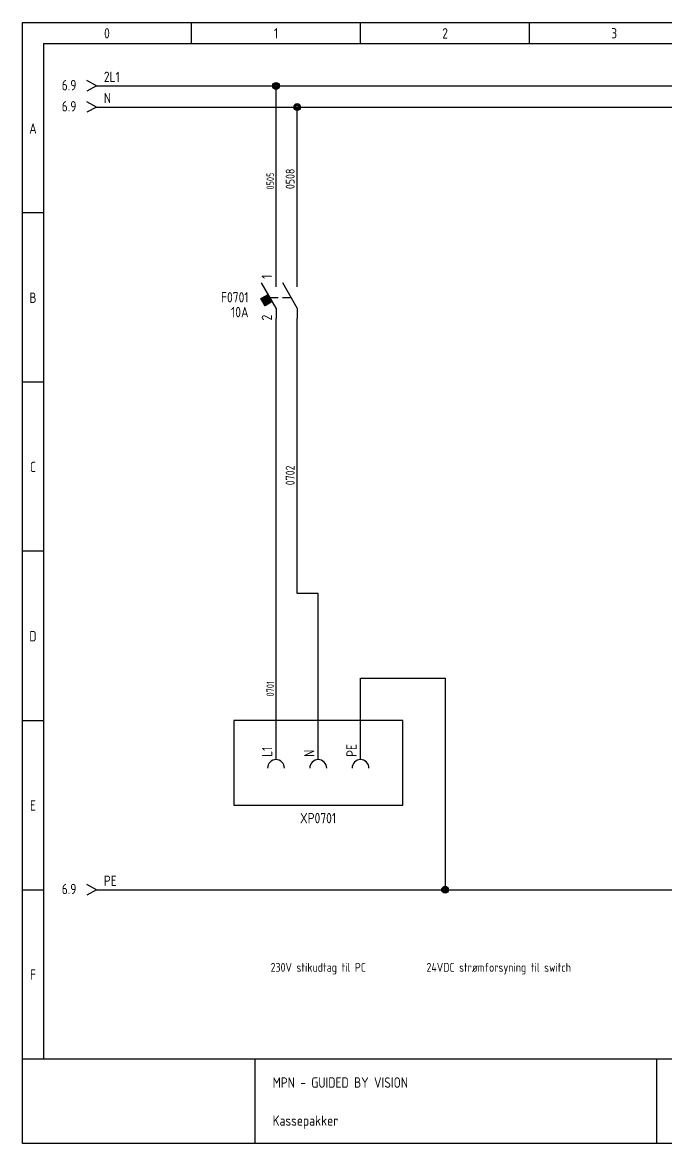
# Model space of a CAD drawing. Extents: x 10 to 410, y 10 to 275.
# Drawn here: x 10 to 162.2, y 10 to 275 of the extents above; entities that cross this region are included whole.
import ezdxf
from ezdxf.enums import TextEntityAlignment as Align

# ---------------------------------------------------------------- set-up
doc = ezdxf.new("R2010")
doc.units = 0
doc.linetypes.add('CADDY_SOLID', pattern=[0])
doc.layers.get('0').update_dxf_attribs({"linetype": 'CONTINUOUS'})
doc.layers.add('4', color=7, linetype='CONTINUOUS')
doc.layers.add('6', color=7, linetype='CONTINUOUS')
doc.styles.add('CADDY_VECTORFONT1P', font='isocp___.ttf', dxfattribs={"width": 0.9})

# ---------------------------------------------------------------- blocks, each defined once
blk = doc.blocks.new('BLK1')
at = {"linetype": 'CADDY_SOLID'}
for p, q in [((10, 10), (10, 275)), ((10, 275), (410, 275)), ((50, 270), (50, 275)), ((90, 270), (90, 275)), ((130, 270), (130, 275)), ((15, 270), (15, 30)), ((15, 270), (405, 270)), ((15, 230), (10, 230)), ((15, 190), (10, 190)), ((15, 150), (10, 150)), ((10, 110), (15, 110)), ((10, 70), (15, 70)), ((10, 30), (410, 30)), ((10, 30), (15, 30)), ((65, 30), (65, 10)), ((160, 30), (160, 10)), ((410, 10), (10, 10))]:
    blk.add_line(p, q, dxfattribs=at)
at = {"style": 'CADDY_VECTORFONT1P', "width": 0.9}
for s, p in [('0', (30, 271.2)), ('1', (70, 271.2)), ('2', (110, 271.2)), ('3', (150, 271.2)), ('A', (12.5, 248.7)), ('B', (12.5, 208.7)), ('C', (12.5, 168.7)), ('D', (12.5, 128.7)), ('E', (12.5, 88.7)), ('F', (12.5, 48.7))]:
    blk.add_text(s, height=2.45, dxfattribs=at).set_placement(p, align=Align.CENTER)
for s, p in [('MPN - GUIDED BY VISION', (69.2, 23.2)), ('Kassepakker', (69.2, 14.2))]:
    blk.add_text(s, height=2.45, dxfattribs=at).set_placement(p)
blk = doc.blocks.new('BLK2')
at = {"linetype": 'CADDY_SOLID'}
for q in [(25.25, 261.25), (25.25, 258.75)]:
    blk.add_line((27.5, 260), q, dxfattribs=at)
at = {"style": 'CADDY_VECTORFONT1P', "width": 0.9, "flags": 1}
for tag, p in [('$TAG140020', (29.27, 267.9)), ('$TAG140050', (29.27, 264.4))]:
    blk.add_attdef(tag, p, '', height=2.45, dxfattribs=at)
at = {"style": 'CADDY_VECTORFONT1P', "width": 0.9}
blk.add_attdef('$TAG160010', (29.27, 260.9), '', height=2.45, dxfattribs=at)
blk.add_attdef('$TAG160500', text='', height=2.45, dxfattribs=at).set_placement((22.78, 258.95), align=Align.RIGHT)
blk = doc.blocks.new('BLK4')
at = {"linetype": 'CADDY_SOLID'}
for q in [(25.25, 256.25), (25.25, 253.75)]:
    blk.add_line((27.5, 255), q, dxfattribs=at)
at = {"style": 'CADDY_VECTORFONT1P', "width": 0.9, "flags": 1}
for tag, p in [('$TAG140020', (29.27, 262.9)), ('$TAG140050', (29.27, 259.4))]:
    blk.add_attdef(tag, p, '', height=2.45, dxfattribs=at)
at = {"style": 'CADDY_VECTORFONT1P', "width": 0.9}
blk.add_attdef('$TAG160010', (29.27, 255.9), '', height=2.45, dxfattribs=at)
blk.add_attdef('$TAG160500', text='', height=2.45, dxfattribs=at).set_placement((22.78, 253.95), align=Align.RIGHT)
blk = doc.blocks.new('BLK12')
at = {"linetype": 'CADDY_SOLID'}
for p, q in [((75, 212.5), (75, 215)), ((75, 207.5), (71.58, 213.42)), ((75, 207.5), (75, 205))]:
    blk.add_line(p, q, dxfattribs=at)
at = {"layer": '4', "style": 'CADDY_VECTORFONT1P', "width": 0.9}
blk.add_attdef('$TAG175000_00', (74.05, 214.4), '', height=2.45, rotation=90, dxfattribs=at)
blk.add_attdef('$TAG175000_01', text='', height=2.45, rotation=90, dxfattribs=at).set_placement((74.05, 205.9), align=Align.RIGHT)
at = {"layer": '6', "style": 'CADDY_VECTORFONT1P', "width": 0.9}
blk.add_attdef('$TAG160500', text='', height=2.45, rotation=90, dxfattribs=at).set_placement((77.45, 202.5), align=Align.RIGHT)
blk = doc.blocks.new('BLK11')
at = {"linetype": 'CADDY_SOLID'}
for p, q in [((70, 212.5), (70, 215)), ((70, 207.5), (66.58, 213.42)), ((66.4, 209.73), (68.13, 210.73)), ((67.4, 208), (66.4, 209.73)), ((67.49, 208.05), (66.49, 209.78)), ((67.62, 208.12), (66.62, 209.86)), ((67.71, 208.17), (66.71, 209.91)), ((67.83, 208.25), (66.83, 209.98)), ((67.92, 208.3), (66.92, 210.03)), ((68.05, 208.38), (67.05, 210.11)), ((68.14, 208.42), (67.14, 210.16)), ((68.27, 208.5), (67.27, 210.23)), ((68.35, 208.55), (67.35, 210.28)), ((68.48, 208.62), (67.48, 210.36)), ((68.57, 208.67), (67.57, 210.41)), ((68.7, 208.75), (67.7, 210.48)), ((68.79, 208.8), (67.79, 210.53)), ((68.92, 208.88), (67.92, 210.61)), ((69, 208.92), (68, 210.66)), ((68.5, 210), (70.5, 210)), ((71.5, 210), (73.5, 210)), ((71.9, 210), (73.56, 210)), ((72, 210), (73.56, 210)), ((69.13, 209), (67.4, 208)), ((70, 207.5), (70, 205))]:
    blk.add_line(p, q, dxfattribs=at)
blk.add_blockref('BLK12', (0, 0, 1))
at = {"style": 'CADDY_VECTORFONT1P', "width": 0.9}
blk.add_attdef('$TAG175000_00', (69.05, 214.4), '', height=2.45, rotation=90, dxfattribs=at)
at = {"style": 'CADDY_VECTORFONT1P', "width": 0.9, "flags": 1}
for tag, p in [('$TAG140020', (63.5, 215.8)), ('$TAG140050', (63.5, 212.3)), ('$TAG160040', (63.5, 201.8))]:
    blk.add_attdef(tag, text='', height=2.45, dxfattribs=at).set_placement(p, align=Align.RIGHT)
at = {"style": 'CADDY_VECTORFONT1P', "width": 0.9}
for tag, p in [('$TAG160010', (63.5, 208.8)), ('$TAG160030', (63.5, 205.3))]:
    blk.add_attdef(tag, text='', height=2.45, dxfattribs=at).set_placement(p, align=Align.RIGHT)
blk.add_attdef('$TAG175000_01', text='', height=2.45, rotation=90, dxfattribs=at).set_placement((69.05, 205.9), align=Align.RIGHT)
blk = doc.blocks.new('BLK13')
at = {"linetype": 'CADDY_SOLID'}
for q in [(25.25, 71.25), (25.25, 68.75)]:
    blk.add_line((27.5, 70), q, dxfattribs=at)
at = {"style": 'CADDY_VECTORFONT1P', "width": 0.9, "flags": 1}
for tag, p in [('$TAG140020', (29.27, 77.9)), ('$TAG140050', (29.27, 74.4))]:
    blk.add_attdef(tag, p, '', height=2.45, dxfattribs=at)
at = {"style": 'CADDY_VECTORFONT1P', "width": 0.9}
blk.add_attdef('$TAG160010', (29.27, 70.9), '', height=2.45, dxfattribs=at)
blk.add_attdef('$TAG160500', text='', height=2.45, dxfattribs=at).set_placement((22.78, 68.95), align=Align.RIGHT)
blk = doc.blocks.new('BLK28')
at = {"linetype": 'CADDY_SOLID'}
blk.add_line((70, 100.75), (70, 105), dxfattribs=at)
blk.add_lwpolyline([(72, 98.75), (71.96, 99.14), (71.85, 99.52), (71.66, 99.86), (71.41, 100.16), (71.11, 100.41), (70.77, 100.6), (70.39, 100.71), (70, 100.75), (69.61, 100.71), (69.23, 100.6), (68.89, 100.41), (68.59, 100.16), (68.34, 99.86), (68.15, 99.52), (68.04, 99.14), (68, 98.75)], dxfattribs=at)
at = {"style": 'CADDY_VECTORFONT1P', "width": 0.9}
blk.add_attdef('$TAG175000_00', (69.1, 101.4), '', height=2.45, rotation=90, dxfattribs=at)
at = {"style": 'CADDY_VECTORFONT1P', "width": 0.9, "flags": 1}
for tag, p in [('$TAG160040', (65.1, 104.55)), ('$TAG140020', (65.5, 104.55)), ('$TAG140050', (65.5, 101.05)), ('$TAG160010', (65.5, 97.55))]:
    blk.add_attdef(tag, text='', height=2.45, dxfattribs=at).set_placement(p, align=Align.RIGHT)
at = {"style": 'CADDY_VECTORFONT1P', "width": 0.9}
blk.add_attdef('$TAG160030', text='', height=2.45, dxfattribs=at).set_placement((65.1, 101.05), align=Align.RIGHT)
blk.add_attdef('$TAG175000_01', (70.9, 101.7), '', height=2.45, dxfattribs=at)
blk = doc.blocks.new('BLK29')
at = {"linetype": 'CADDY_SOLID'}
blk.add_line((80, 100.75), (80, 105), dxfattribs=at)
blk.add_lwpolyline([(82, 98.75), (81.96, 99.14), (81.85, 99.52), (81.66, 99.86), (81.41, 100.16), (81.11, 100.41), (80.77, 100.6), (80.39, 100.71), (80, 100.75), (79.61, 100.71), (79.23, 100.6), (78.89, 100.41), (78.59, 100.16), (78.34, 99.86), (78.15, 99.52), (78.04, 99.14), (78, 98.75)], dxfattribs=at)
at = {"style": 'CADDY_VECTORFONT1P', "width": 0.9}
blk.add_attdef('$TAG175000_00', (79.1, 101.4), '', height=2.45, rotation=90, dxfattribs=at)
at = {"style": 'CADDY_VECTORFONT1P', "width": 0.9, "flags": 1}
for tag, p in [('$TAG160040', (75.1, 104.55)), ('$TAG140020', (75.5, 104.55)), ('$TAG140050', (75.5, 101.05)), ('$TAG160010', (75.5, 97.55))]:
    blk.add_attdef(tag, text='', height=2.45, dxfattribs=at).set_placement(p, align=Align.RIGHT)
at = {"style": 'CADDY_VECTORFONT1P', "width": 0.9}
blk.add_attdef('$TAG160030', text='', height=2.45, dxfattribs=at).set_placement((75.1, 101.05), align=Align.RIGHT)
blk.add_attdef('$TAG175000_01', (80.9, 101.7), '', height=2.45, dxfattribs=at)
blk = doc.blocks.new('BLK30')
at = {"linetype": 'CADDY_SOLID'}
blk.add_line((90, 100.75), (90, 105), dxfattribs=at)
blk.add_lwpolyline([(92, 98.75), (91.96, 99.14), (91.85, 99.52), (91.66, 99.86), (91.41, 100.16), (91.11, 100.41), (90.77, 100.6), (90.39, 100.71), (90, 100.75), (89.61, 100.71), (89.23, 100.6), (88.89, 100.41), (88.59, 100.16), (88.34, 99.86), (88.15, 99.52), (88.04, 99.14), (88, 98.75)], dxfattribs=at)
at = {"style": 'CADDY_VECTORFONT1P', "width": 0.9}
blk.add_attdef('$TAG175000_00', (89.1, 101.4), '', height=2.45, rotation=90, dxfattribs=at)
at = {"style": 'CADDY_VECTORFONT1P', "width": 0.9, "flags": 1}
for tag, p in [('$TAG160040', (85.1, 104.55)), ('$TAG140020', (85.5, 104.55)), ('$TAG140050', (85.5, 101.05)), ('$TAG160010', (85.5, 97.55))]:
    blk.add_attdef(tag, text='', height=2.45, dxfattribs=at).set_placement(p, align=Align.RIGHT)
at = {"style": 'CADDY_VECTORFONT1P', "width": 0.9}
blk.add_attdef('$TAG160030', text='', height=2.45, dxfattribs=at).set_placement((85.1, 101.05), align=Align.RIGHT)
blk.add_attdef('$TAG175000_01', (90.9, 101.7), '', height=2.45, dxfattribs=at)
blk = doc.blocks.new('BLK31')
at = {"linetype": 'CADDY_SOLID'}
for p, q in [((100, 110), (60, 110)), ((60, 110), (60, 90)), ((100, 90), (100, 110)), ((60, 90), (100, 90))]:
    blk.add_line(p, q, dxfattribs=at)
blk = doc.blocks.new('BLK27')
blk.add_blockref('BLK31', (0, 0, 1))
ref = blk.add_blockref('BLK28', (0, 0, 1))
ref.add_attrib('$TAG175000_00', 'L1', (69.1, 101.4), dxfattribs={"height": 2.45, "rotation": 90, "style": 'CADDY_VECTORFONT1P', "width": 0.9})
ref = blk.add_blockref('BLK29', (0, 0, 1))
ref.add_attrib('$TAG175000_00', 'N', (79.1, 101.4), dxfattribs={"height": 2.45, "rotation": 90, "style": 'CADDY_VECTORFONT1P', "width": 0.9})
ref = blk.add_blockref('BLK30', (0, 0, 1))
ref.add_attrib('$TAG175000_00', 'PE', (89.1, 101.4), dxfattribs={"height": 2.45, "rotation": 90, "style": 'CADDY_VECTORFONT1P', "width": 0.9})
at = {"style": 'CADDY_VECTORFONT1P', "width": 0.9}
blk.add_text('XP0701', height=2.45, dxfattribs=at).set_placement((75.7, 85.7))

msp = doc.modelspace()

# ---------------------------------------------------------------- linework, layer by layer
at = {"linetype": 'CADDY_SOLID'}
for p, q in [((27.5, 260), (70, 260)), ((70, 260), (190, 260)), ((70, 215), (70, 260)), ((27.5, 255), (75, 255)), ((75, 255), (195, 255)), ((75, 215), (75, 255)), ((70, 105), (70, 205)), ((75, 140), (75, 205)), ((80, 140), (75, 140)), ((80, 105), (80, 140)), ((90, 105), (90, 120)), ((90, 120), (110, 120)), ((110, 120), (110, 70)), ((27.5, 70), (110, 70)), ((110, 70), (170, 70))]:
    msp.add_line(p, q, dxfattribs=at)
for centre, radius in [((70, 260), 0.8), ((70, 260), 0.6), ((70, 260), 0.4), ((75, 255), 0.8), ((75, 255), 0.6), ((75, 255), 0.4), ((110, 70), 0.8), ((110, 70), 0.6), ((110, 70), 0.4)]:
    msp.add_circle(centre, radius)

# ---------------------------------------------------------------- block references
for name in ['BLK1', 'BLK27']:
    msp.add_blockref(name, (0, 0, 1))
ref = msp.add_blockref('BLK2', (0, 0, 1))
ref.add_attrib('$TAG160010', '2L1', (29.27, 260.9), dxfattribs={"height": 2.45, "style": 'CADDY_VECTORFONT1P', "width": 0.9})
ref.add_attrib('$TAG160500', '6.9', dxfattribs={"height": 2.45, "style": 'CADDY_VECTORFONT1P', "width": 0.9}).set_placement((22.78, 258.95), align=Align.RIGHT)
ref = msp.add_blockref('BLK4', (0, 0, 1))
ref.add_attrib('$TAG160010', 'N', (29.27, 255.9), dxfattribs={"height": 2.45, "style": 'CADDY_VECTORFONT1P', "width": 0.9})
ref.add_attrib('$TAG160500', '6.9', dxfattribs={"height": 2.45, "style": 'CADDY_VECTORFONT1P', "width": 0.9}).set_placement((22.78, 253.95), align=Align.RIGHT)
ref = msp.add_blockref('BLK11', (0, 0, 1))
ref.add_attrib('$TAG160010', 'F0701', dxfattribs={"height": 2.45, "style": 'CADDY_VECTORFONT1P', "width": 0.9}).set_placement((63.5, 208.8), align=Align.RIGHT)
ref.add_attrib('$TAG160030', '10A', dxfattribs={"height": 2.45, "style": 'CADDY_VECTORFONT1P', "width": 0.9}).set_placement((63.5, 205.3), align=Align.RIGHT)
ref.add_attrib('$TAG175000_00', '1', (69.05, 214.4), dxfattribs={"height": 2.45, "rotation": 90, "style": 'CADDY_VECTORFONT1P', "width": 0.9})
ref.add_attrib('$TAG175000_01', '2', dxfattribs={"height": 2.45, "rotation": 90, "style": 'CADDY_VECTORFONT1P', "width": 0.9}).set_placement((69.05, 205.9), align=Align.RIGHT)
ref = msp.add_blockref('BLK13', (0, 0, 1))
ref.add_attrib('$TAG160010', 'PE', (29.27, 70.9), dxfattribs={"height": 2.45, "style": 'CADDY_VECTORFONT1P', "width": 0.9})
ref.add_attrib('$TAG160500', '6.9', dxfattribs={"height": 2.45, "style": 'CADDY_VECTORFONT1P', "width": 0.9}).set_placement((22.78, 68.95), align=Align.RIGHT)

# ---------------------------------------------------------------- texts
at = {"style": 'CADDY_VECTORFONT1P', "width": 0.9}
for s, p in [('0505', (69.5, 237.5)), ('0701', (69.5, 117.5))]:
    msp.add_text(s, height=1.75, rotation=90, dxfattribs=at).set_placement(p, align=Align.CENTER)
for s, p in [('0508', (74.4, 235.6)), ('0702', (74.4, 165.6))]:
    msp.add_text(s, height=2.1, rotation=90, dxfattribs=at).set_placement(p)
msp.add_text('230V stikudtag til PC', height=2.1, dxfattribs=at).set_placement((80, 50.6), align=Align.CENTER)
msp.add_text('24VDC strømforsyning til switch', height=2.1, dxfattribs=at).set_placement((105.6, 50.6))

doc.saveas('drawing.dxf')
